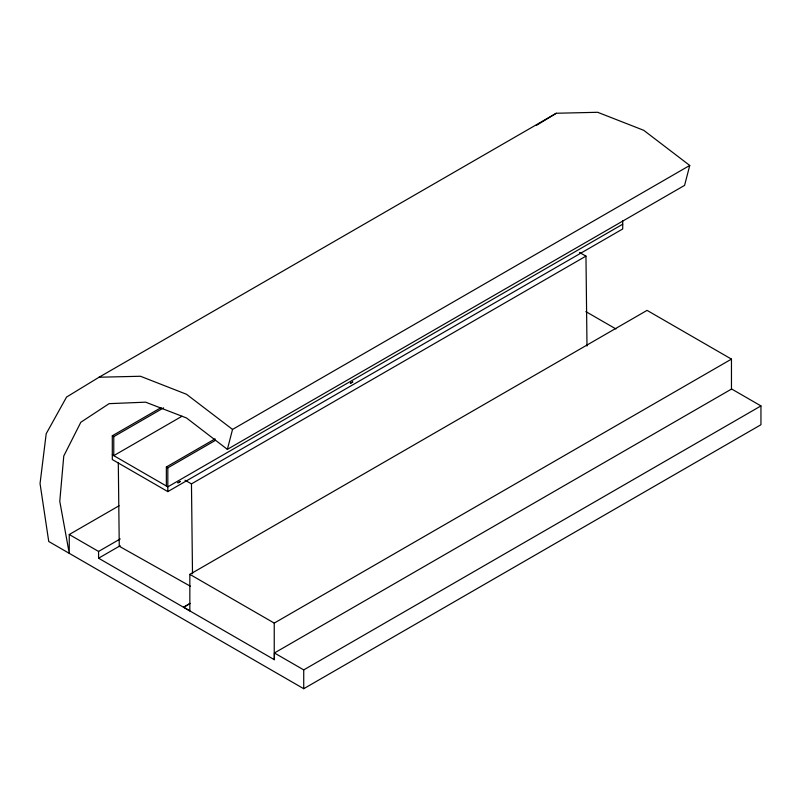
<?xml version="1.0" encoding="UTF-8"?>
<svg xmlns="http://www.w3.org/2000/svg" width="801" height="801" viewBox="0 0 801 801"><rect width="100%" height="100%" fill="white"/><g stroke="black" fill="none" stroke-linecap="round" stroke-linejoin="round"><path stroke-width="1.2" d="M227.364 449.361L232.54 429.426L689.751 165.457L643.714 130.303L597.676 112.29L556.294 113.251L99.074 377.221L66.563 397.046L46.198 433.731L40.05 483.564L48.741 541.496L303.729 688.71L760.95 424.74L760.95 405.917L731.643 388.996L274.423 652.975L274.423 659.744L98.573 558.207L98.573 551.438L69.256 534.517L69.256 553.341L59.775 501.306L63.77 456.009L80.821 422.257L109.106 403.654L145.632 402.172L186.493 417.962L227.364 449.361L684.585 185.381L689.751 165.457M536.37 125.397L556.294 113.251M622.717 220.655L622.717 228.966L167.82 491.604L112.3 459.544L112.3 435.794L161.041 407.649M112.3 435.794L113.772 436.635L163.594 407.869M182.007 416.25L113.772 455.639L113.772 436.635M166.358 485.997L166.358 466.993L215.089 438.858M166.358 466.993L167.82 467.844L215.479 440.33M69.256 534.517L119.099 505.751M622.717 224.22L167.82 486.848L112.3 454.798M184.991 480.24L191.469 483.874L585.962 256.12L586.993 346.022M98.573 551.438L120.24 538.933M98.573 558.207L120.24 545.701M189.837 610.903L189.837 574.357L647.058 310.377L731.463 359.118L731.463 389.576M190.017 603.553L183.559 607.288L190.017 603.383M189.837 574.357L274.242 623.088L731.463 359.118M274.423 652.975L303.729 669.896L760.95 405.917M99.074 377.221L140.455 376.26L186.493 394.272L232.54 429.426M579.483 252.475L585.962 256.12M190.498 586.302L119.259 546.262L118.298 462.608M585.851 311.599L615.919 328.951M183.559 607.118L189.426 610.672M191.469 483.874L192.5 573.776M303.729 669.896L303.729 688.71M274.242 623.088L274.242 659.634M167.82 467.844L167.82 491.604M177.912 482.823L180.225 481.491L177.912 482.823M350.367 383.258L352.72 381.997L350.367 383.258"/></g></svg>
